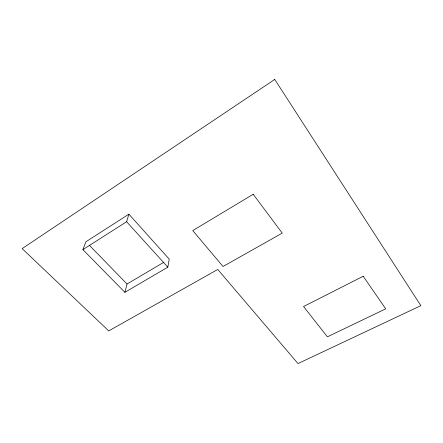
<?xml version="1.0" encoding="UTF-8"?>
<svg xmlns="http://www.w3.org/2000/svg" width="443" height="443" viewBox="0 0 443 443"><rect width="100%" height="100%" fill="white"/><g stroke="black" fill="none" stroke-linecap="round" stroke-linejoin="round"><path stroke-width="0.66" d="M167.825 267.173L169.204 259.1L128.896 214.174L85.936 241.762L82.874 249.625L124.898 292.314L167.825 267.173L126.615 221.733L128.896 214.174M124.898 292.314L127.036 284.024L163.86 262.262M82.874 249.625L126.615 221.733M89.281 245.2L127.036 284.024M274.743 79.435L22.15 248.623L108.734 330.915L217.757 269.455L297.995 363.565L420.85 305.659L274.743 79.435M253.208 194.255L192.76 230.598L223.023 266.492L282.23 233.118L253.208 194.255M363.205 276.26L303.549 306.523L327.399 336.824L385.709 308.849L363.205 276.26"/></g></svg>
